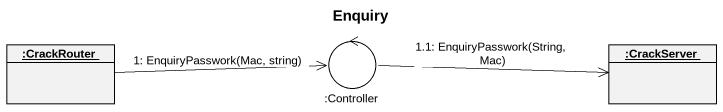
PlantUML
@startuml
title Enquiry
allowmixing
hide circle
hide empty members
object ":CrackRouter" as CrackRouter
control ":Controller" as Controller
object ":CrackServer" as CrackServer
CrackRouter -right-> Controller : 1: EnquiryPasswork(Mac, string)
Controller -right-> CrackServer : 1.1: EnquiryPasswork(String, Mac)
@enduml
